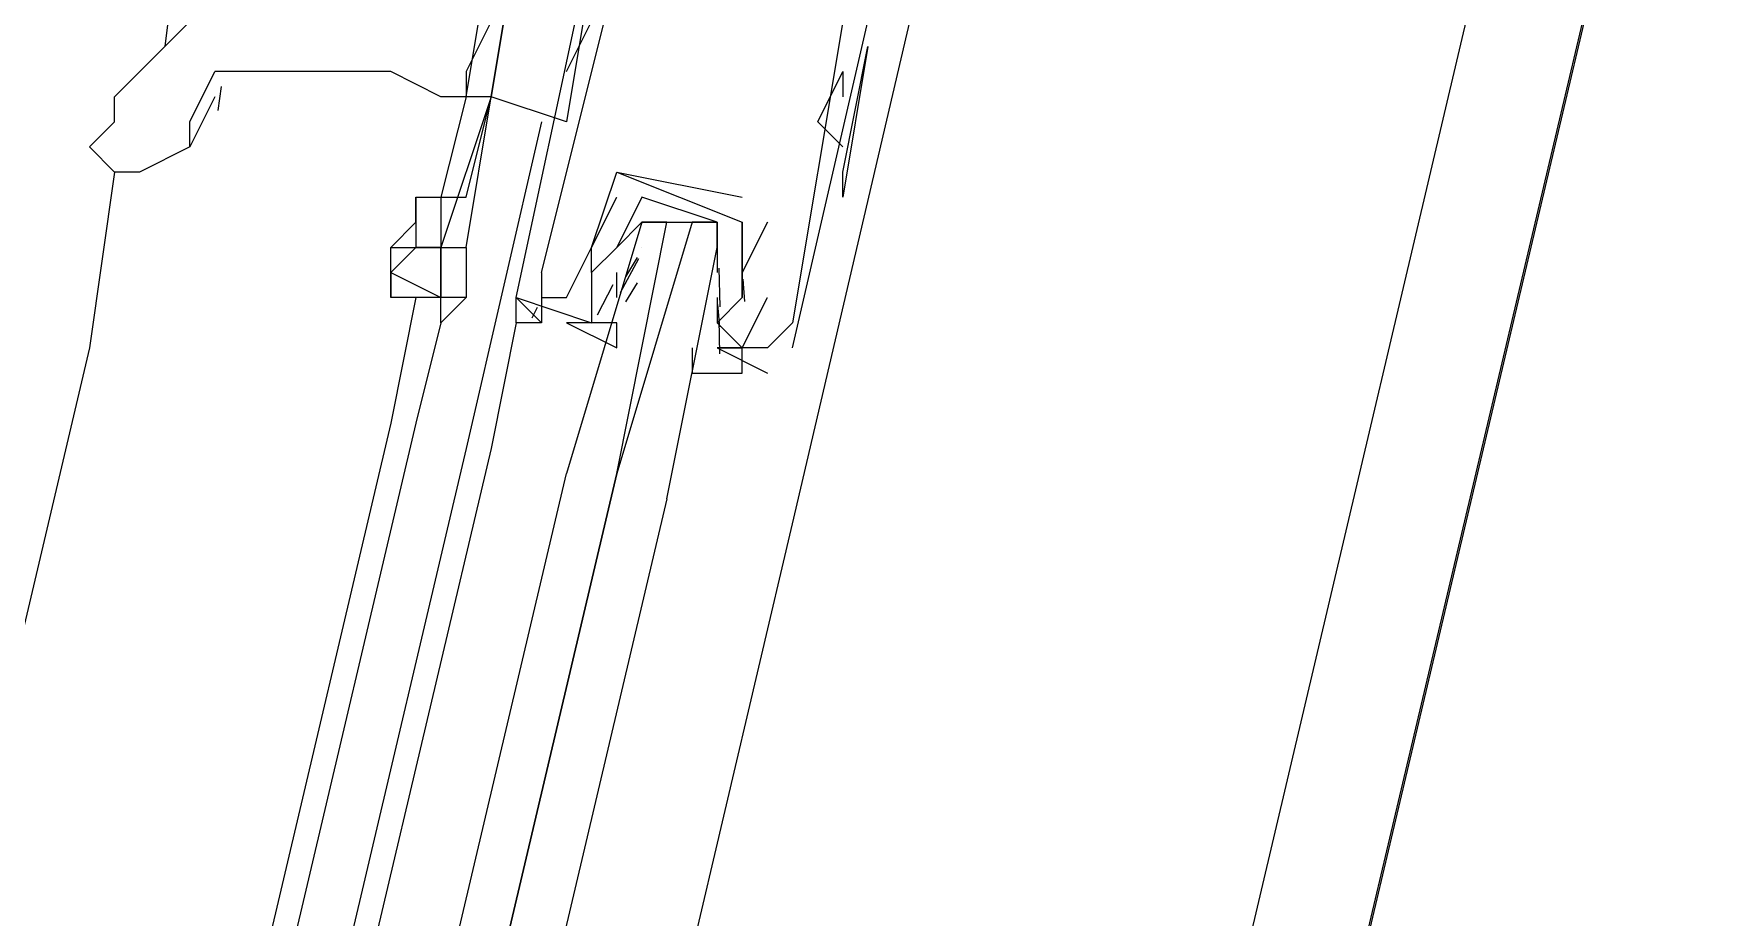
# Model space of a CAD drawing. Header units: feet. Extents: x -84 to 198, y -22 to 181.
# Drawn here: x 119.197 to 120.098, y 82.929 to 83.398 of the extents above; entities that cross this region are included whole.
import ezdxf

# ---------------------------------------------------------------- set-up
doc = ezdxf.new("R2010")
doc.units = ezdxf.units.FT
doc.layers.add('A-LINEA', color=7, linetype='CONTINUOUS')

msp = doc.modelspace()

# ---------------------------------------------------------------- linework, layer by layer
at = {"layer": 'A-LINEA'}
for p, q in [((121.84, 91.1111), (114.56, 60.2978)), ((119.6, 83.1378), (119.6933, 83.5378)), ((119.28, 83.4978), (119.2667, 83.3911)), ((118.32, 76.4578), (119.9733, 83.4711)), ((119.4533, 83.2578), (119.4933, 83.4444)), ((119.4933, 83.4311), (119.48, 83.3511)), ((119.48, 83.3778), (119.4933, 83.4044)), ((119.6267, 83.3244), (119.64, 83.3911)), ((119.6267, 83.3244), (119.64, 83.3911)), ((119.6133, 83.3511), (119.6267, 83.3778)), ((119.6267, 83.3778), (119.6267, 83.3644)), ((119.2933, 83.3644), (119.28, 83.3378)), ((119.2966, 83.3699), (119.2948, 83.3571)), ((119.4267, 83.3644), (119.4133, 83.3111)), ((119.4267, 83.3644), (119.4267, 83.3644)), ((119.4267, 83.3644), (119.4267, 83.3644)), ((119.4267, 83.3111), (119.44, 83.3644)), ((119.44, 83.3644), (119.44, 83.3644)), ((119.4667, 83.3511), (119.4267, 83.1778)), ((119.6133, 83.3511), (119.6267, 83.3378)), ((119.24, 83.3244), (119.2267, 83.2311)), ((119.5067, 83.3244), (119.5733, 83.3111)), ((119.5067, 83.3244), (119.5067, 83.3244)), ((119.5067, 83.3244), (119.5067, 83.3244)), ((119.5067, 83.3111), (119.5067, 83.3111)), ((119.5067, 83.3111), (119.5067, 83.3111)), ((119.56, 83.2978), (119.52, 83.3111)), ((119.5733, 83.3111), (119.5733, 83.3111)), ((119.52, 83.2978), (119.52, 83.2978)), ((119.5333, 83.2978), (119.5467, 83.2978)), ((119.5867, 83.2978), (119.5733, 83.2711)), ((119.5733, 83.2978), (119.5733, 83.2978)), ((119.5733, 83.2978), (119.5733, 83.2978)), ((119.5867, 83.2978), (119.5867, 83.2978)), ((119.3867, 83.2844), (119.3867, 83.2844)), ((119.4933, 83.2844), (119.4933, 83.2844)), ((119.4933, 83.2844), (119.4933, 83.2844)), ((119.52, 83.2844), (119.52, 83.2844)), ((119.5087, 83.2606), (119.5183, 83.2786)), ((119.5115, 83.2689), (119.5177, 83.2791)), ((119.4667, 83.2711), (119.4667, 83.2711)), ((119.4933, 83.2711), (119.4933, 83.2711)), ((119.5067, 83.2711), (119.5067, 83.2711)), ((119.5067, 83.2578), (119.5067, 83.2711)), ((119.5115, 83.2556), (119.5177, 83.2657)), ((119.56, 83.2711), (119.56, 83.2711)), ((119.5609, 83.2734), (119.5614, 83.253)), ((119.5733, 83.2711), (119.5733, 83.2711)), ((119.5733, 83.2711), (119.5733, 83.2711)), ((119.5735, 83.2676), (119.5745, 83.2557)), ((119.4, 83.2578), (119.3867, 83.1911)), ((119.4133, 83.2578), (119.4, 83.2578)), ((119.4133, 83.2578), (119.4133, 83.2578)), ((119.4267, 83.2578), (119.4133, 83.2444)), ((119.4533, 83.2578), (119.4933, 83.2444)), ((119.4533, 83.2578), (119.4533, 83.2578)), ((119.4667, 83.2578), (119.4667, 83.2578)), ((119.4667, 83.2578), (119.4667, 83.2578)), ((119.4667, 83.2578), (119.4667, 83.2444)), ((119.4667, 83.2578), (119.4667, 83.2444)), ((119.4667, 83.2578), (119.4667, 83.2444)), ((119.48, 83.2578), (119.48, 83.2578)), ((119.4964, 83.2486), (119.5048, 83.2648)), ((119.5067, 83.2578), (119.5067, 83.2578)), ((119.56, 83.2578), (119.56, 83.2444)), ((119.56, 83.2578), (119.56, 83.2578)), ((119.5733, 83.2578), (119.5733, 83.2578)), ((119.5733, 83.2578), (119.5733, 83.2578)), ((119.5733, 83.2578), (119.5733, 83.2578)), ((119.5867, 83.2578), (119.5867, 83.2578)), ((119.4618, 83.2471), (119.4645, 83.2527)), ((119.4618, 83.2471), (119.4645, 83.2527)), ((119.4618, 83.2471), (119.4645, 83.2527)), ((119.5601, 83.2542), (119.5612, 83.2423)), ((119.4133, 83.2444), (119.4, 83.1911)), ((119.4933, 83.2444), (119.4933, 83.2444)), ((119.5067, 83.2444), (119.5067, 83.2444)), ((119.56, 83.2444), (119.56, 83.2444)), ((119.5608, 83.2462), (119.5611, 83.2279)), ((119.6, 83.2444), (119.6, 83.2444)), ((119.2267, 83.2311), (118.52, 80.2311)), ((119.56, 83.2311), (119.5867, 83.2178)), ((119.56, 83.2311), (119.56, 83.2311)), ((119.5733, 83.2311), (119.5733, 83.2311)), ((119.5867, 83.2311), (119.5867, 83.2311)), ((119.6, 83.2311), (119.6, 83.2311)), ((119.5867, 83.2178), (119.5867, 83.2178)), ((119.3867, 83.1911), (118.68, 80.1911)), ((119.4, 83.1911), (118.6933, 80.1911)), ((119.4267, 83.1778), (118.72, 80.1778)), ((119.44, 83.1778), (118.7333, 80.1911)), ((118.8933, 80.1378), (119.6, 83.1378))]:
    msp.add_line(p, q, dxfattribs=at)
for points in [[(135.8933, 108.7111), (131.36, 89.5511), (124.5867, 91.1511), (124.44, 90.4978), (121.84, 91.1111), (121.3333, 88.9644), (118.2, 75.6978), (129.9467, 72.9244)], [(119.4667, 83.2711), (119.5067, 83.4311), (119.52, 83.4578), (119.5333, 83.4578), (119.5467, 83.4578), (119.6, 83.4444), (119.6133, 83.4444), (119.6267, 83.4444), (119.6267, 83.4311), (119.6267, 83.4044), (119.6, 83.2444), (119.5867, 83.2311), (119.5733, 83.2311), (119.5867, 83.2578)], [(119.6, 83.2311), (119.64, 83.4044), (119.6267, 83.4044), (119.64, 83.4578)], [(119.4267, 83.3644), (119.4267, 83.3644), (119.44, 83.4444), (119.4533, 83.4444), (119.44, 83.3644), (119.4267, 83.3644), (119.4267, 83.3644)], [(119.44, 83.4444), (119.44, 83.4311), (119.44, 83.4044), (119.4267, 83.3778), (119.4267, 83.3644), (119.4267, 83.3644)], [(119.48, 83.3511), (119.44, 83.3644), (119.4533, 83.4444), (119.4933, 83.4311)], [(119.2267, 83.3378), (119.24, 83.3511), (119.24, 83.3644), (119.28, 83.4044), (119.3333, 83.4311)], [(119.64, 83.3911), (119.64, 83.3911), (119.64, 83.3911), (119.6267, 83.3111), (119.6267, 83.3244), (119.6267, 83.3244)], [(119.28, 83.3378), (119.28, 83.3511), (119.2933, 83.3778)], [(119.4267, 83.3644), (119.4133, 83.3644), (119.3867, 83.3778), (119.3733, 83.3778), (119.36, 83.3778), (119.3467, 83.3778), (119.3333, 83.3778), (119.32, 83.3778), (119.3067, 83.3778), (119.2933, 83.3778)], [(119.44, 83.3644), (119.4133, 83.2844), (119.4267, 83.2844), (119.44, 83.3644)], [(119.28, 83.3378), (119.2533, 83.3244), (119.24, 83.3244), (119.2267, 83.3378)], [(119.4667, 83.2711), (119.4667, 83.2578), (119.48, 83.2578), (119.4933, 83.2844), (119.4933, 83.2844), (119.5067, 83.3244)], [(119.5067, 83.3244), (119.5733, 83.2978), (119.5733, 83.2578), (119.5733, 83.2711), (119.5733, 83.2578), (119.56, 83.2444), (119.56, 83.2444)], [(119.4, 83.2978), (119.4, 83.3111), (119.4133, 83.3111), (119.4267, 83.3111)], [(119.4, 83.3111), (119.4, 83.2844), (119.4133, 83.2844)], [(119.4133, 83.3111), (119.4133, 83.2844), (119.4133, 83.2844), (119.4133, 83.2844)], [(119.52, 83.3111), (119.5067, 83.2844), (119.4933, 83.2711), (119.4933, 83.2578), (119.4933, 83.2444), (119.48, 83.2444), (119.5067, 83.2311), (119.5067, 83.2444), (119.4933, 83.2444)], [(119.4933, 83.2711), (119.4933, 83.2844), (119.5067, 83.3111)], [(119.4, 83.2978), (119.3867, 83.2844), (119.4, 83.2844)], [(119.5333, 83.1511), (119.56, 83.2844), (119.56, 83.2978), (119.5467, 83.2978), (119.5067, 83.1644), (119.5333, 83.2978), (119.52, 83.2978), (119.48, 83.1644)], [(119.5067, 83.2844), (119.52, 83.2978), (119.56, 83.2978), (119.56, 83.2711)], [(119.5467, 83.2311), (119.5467, 83.2178), (119.5733, 83.2178), (119.5733, 83.2311), (119.56, 83.2311), (119.5733, 83.2311), (119.56, 83.2444), (119.5733, 83.2578), (119.5733, 83.2711), (119.5733, 83.2978)], [(119.4133, 83.2844), (119.4, 83.2844), (119.3867, 83.2711), (119.4133, 83.2578)], [(119.3867, 83.2711), (119.3867, 83.2711), (119.3867, 83.2844), (119.4, 83.2844), (119.4, 83.2844)], [(119.4267, 83.2844), (119.4267, 83.2578), (119.4133, 83.2578), (119.4133, 83.2578), (119.4133, 83.2844), (119.4133, 83.2578)], [(119.4133, 83.2444), (119.4133, 83.2578), (119.4, 83.2578), (119.3867, 83.2578), (119.3867, 83.2711)], [(119.3867, 83.2711), (119.3867, 83.2711), (119.3867, 83.2578)], [(119.4533, 83.2444), (119.4533, 83.2578), (119.4667, 83.2444), (119.4533, 83.2578)], [(119.4533, 83.2444), (119.4533, 83.2578), (119.4667, 83.2444), (119.4533, 83.2578)], [(119.4533, 83.2444), (119.4533, 83.2578), (119.4667, 83.2444), (119.4533, 83.2578)], [(119.4667, 83.2444), (119.4667, 83.2444), (119.4533, 83.2444), (119.44, 83.1778)], [(119.4667, 83.2444), (119.4667, 83.2444), (119.4533, 83.2444)], [(119.4667, 83.2444), (119.4667, 83.2444), (119.4533, 83.2444)], [(119.5333, 83.1511), (118.8133, 80.0978), (118.8, 80.0978), (118.7867, 80.0978), (118.7867, 80.1111), (119.5067, 83.1644), (118.7867, 80.1111), (118.7733, 80.1111), (118.76, 80.1111), (119.48, 83.1644)]]:
    msp.add_lwpolyline(points, dxfattribs=at)

doc.saveas('drawing.dxf')
